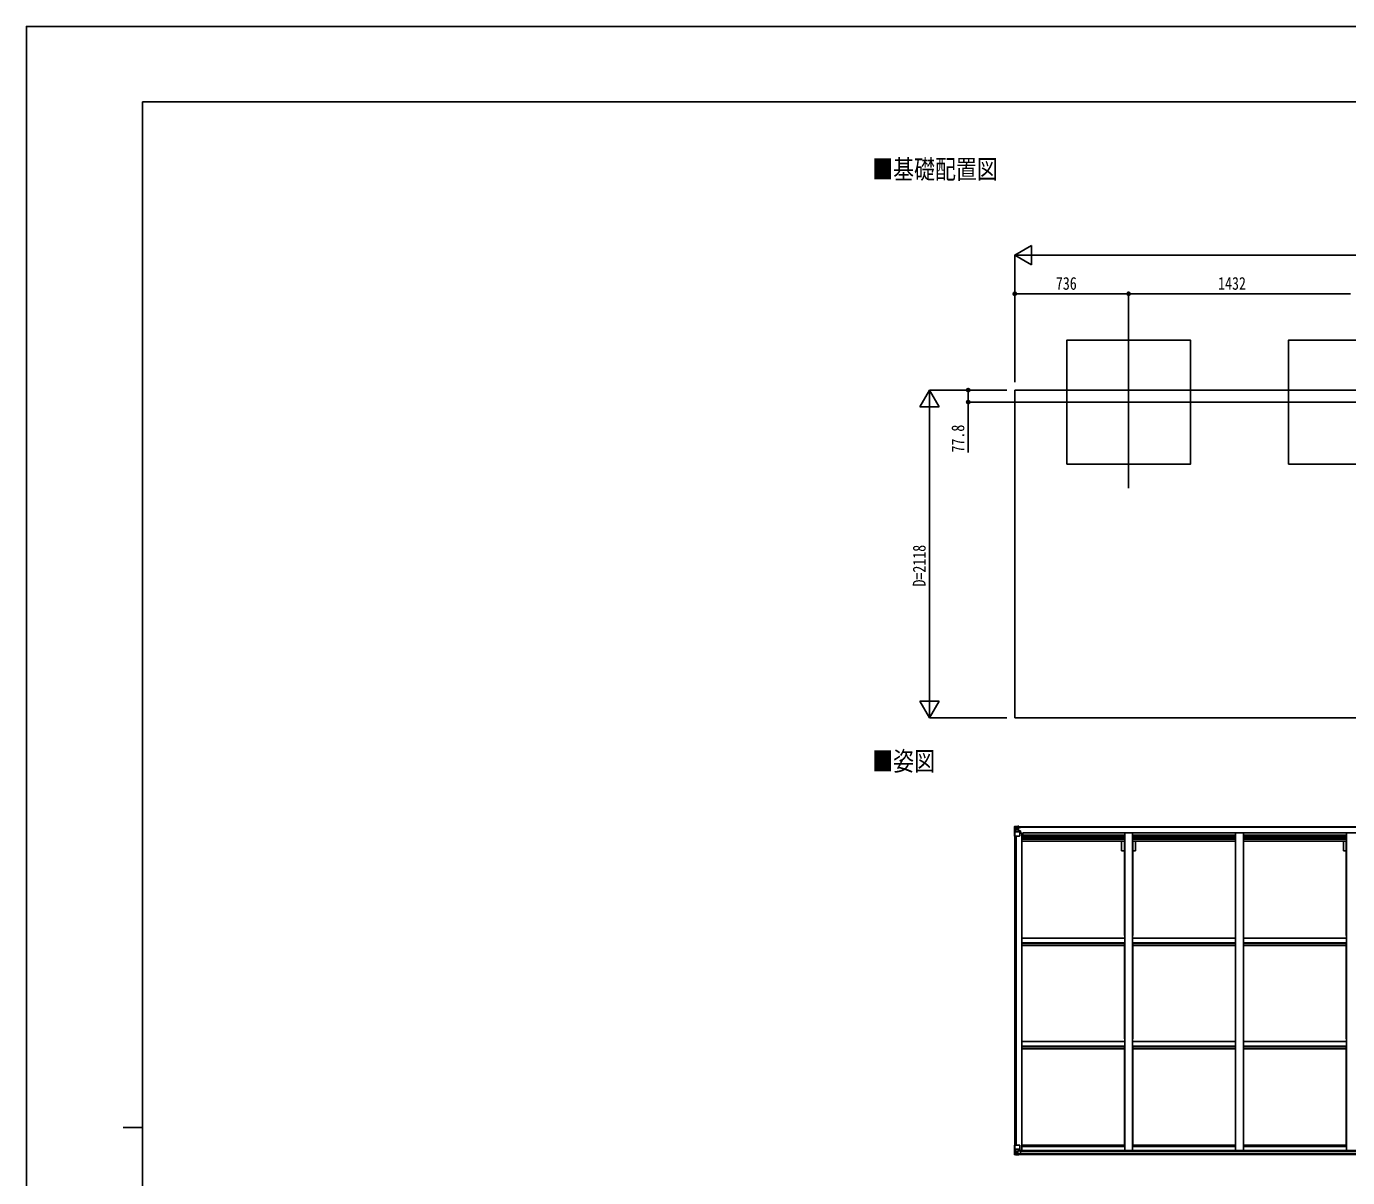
# Model space of a CAD drawing. Units: millimetres, scale not verified. Extents: x -10512 to 10512, y -7425 to 7425.
# Drawn here: x -10512 to -1978, y -11 to 7425 of the extents above; entities that cross this region are included whole.
import ezdxf
from ezdxf.enums import TextEntityAlignment as Align

# ---------------------------------------------------------------- set-up
doc = ezdxf.new("R2010")
doc.units = ezdxf.units.MM
doc.header["$LTSCALE"] = 30
for name, color, linetype in [('0-2_USER1', 3, 'Continuous'), ('0-3_YKK_12', 2, 'Continuous'), ('0-4_YKK_13', 4, 'Continuous'), ('0-5_YKK_A1', 4, 'Continuous'), ('0-6_YKK_D', 6, 'Continuous'), ('0-7_YKK_ZWAK', 7, 'Continuous')]:
    doc.layers.add(name, color=color, linetype=linetype)
doc.styles.add('ＭＳ ゴシック', font='')
doc.styles.get('ＭＳ ゴシック').set_extended_font_data('MS Gothic')

msp = doc.modelspace()

# ---------------------------------------------------------------- linework, layer by layer
at = {"layer": '0-3_YKK_12'}
for p, q in [((-3392.45, 5438.46), (-3392.45, 4443.29)), ((-3837.89, 4998.37), (3715.69, 4998.37))]:
    msp.add_line(p, q, dxfattribs=at)
at = {"layer": '0-4_YKK_13'}
for p, q in [((-4130.45, 2255.78), (-4130.45, 2255.74)), ((-4129.51, 2256.78), (-4129.51, 2256.78)), ((-4129.51, 2256.74), (-4129.51, 2256.77)), ((-4120.54, 2257.16), (-4128.47, 2256.69)), ((-4127.61, 2255.72), (-4127.61, 2255.65)), ((-4127.61, 2195.07), (-4127.61, 2255.65)), ((-4127.06, 2221.95), (-4122.92, 2234.04)), ((-4127.06, 2221.95), (-4120.45, 2221.74)), ((-4123.64, 2252.28), (-4126.37, 2255.95)), ((-4122.78, 2248.77), (-4120.45, 2248.83)), ((-4122.78, 2235.3), (-4122.78, 2248.77)), ((-4120.45, 2235.27), (-4122.78, 2235.3)), ((-4108.45, 2257.95), (-4120.45, 2257.17)), ((-4120.45, 2248.83), (-4108.45, 2248.83)), ((-4120.45, 2235.27), (-4108.45, 2235.27)), ((-4120.45, 2235.27), (-4120.45, 2235.27)), ((-4120.45, 2221.74), (-4096.45, 2221.74)), ((-4114.97, 2241.63), (-4114.97, 2240.67)), ((-4109.45, 2248.83), (-4108.45, 2248.83)), ((-4101.95, 2258.47), (-4108.45, 2258.07)), ((-4108.45, 2231.97), (-4108.45, 2258.07)), ((-4108.45, 2257.18), (-4101.95, 2257.58)), ((-4106.95, 2252.36), (-4108.45, 2252.36)), ((-4106.95, 2248.83), (-4108.45, 2248.83)), ((-4106.95, 2235.27), (-4108.45, 2235.27)), ((-4107.62, 2231.71), (-4097.28, 2230.06)), ((-4107.62, 2231.08), (-4107.62, 2231.71)), ((-4097.28, 2229.43), (-4107.62, 2231.08)), ((-4101.95, 2256.66), (-4106.95, 2256.57)), ((-4106.45, 2252), (-4106.95, 2252)), ((-4102.95, 2247.07), (-4106.95, 2247.07)), ((-4102.95, 2238.87), (-4106.95, 2238.87)), ((-4106.84, 2250.7), (-4102.95, 2250.7)), ((-4106.46, 2250.91), (-4106.46, 2251.07)), ((-4106.46, 2251.07), (-4106.45, 2251.07)), ((-4106.45, 2253.03), (-4106.45, 2251.07)), ((-4098.45, 2253.03), (-4106.45, 2253.03)), ((-4098.45, 2253), (-4106.45, 2253)), ((-4096.45, 2251.16), (-4106.45, 2251.07)), ((-4102.95, 2230.97), (-4102.95, 2250.93)), ((-4101.95, 2257.58), (-4101.95, 2258.47)), ((-4101.95, 2257.07), (-4101.95, 2257.58)), ((-4101.95, 2257.07), (-4101.95, 2256.66)), ((-4101.95, 2256.66), (-4101.95, 2255.84)), ((-4097.28, 2230.06), (-4097.28, 2229.43)), ((-4097, 2229.98), (-4092.95, 2229.95)), ((-4096.95, 2256.27), (-4096.95, 2255.84)), ((-4096.65, 2256.27), (-4096.95, 2256.27)), ((-4096.65, 2256.27), (-4094.96, 2255.84)), ((-4096.45, 2252.77), (-4091.45, 2252.77)), ((-4096.45, 2251.16), (-4096.45, 2252.77)), ((-4096.45, 2196.07), (-4096.45, 2229.17)), ((-4091.95, 2229.94), (-4092.95, 2229.95)), ((-4092.95, 2228.21), (-4091.95, 2228.22)), ((-4091.95, 2213.72), (-4091.95, 2229.94)), ((-4091.45, 2253.69), (-4091.45, 2252.77)), ((-4091.45, 2252.77), (-4090.45, 2252.77)), ((-4090.45, 2252.77), (-4090.45, 2253.69)), ((-4090.45, 2252.77), (-4090.45, 2251.2)), ((-4090.45, 2251.09), (-4090.45, 2251.2)), ((-4127.61, 2195.07), (-4097.45, 2195.07)), ((-4091.95, 2218.07), (-4096.45, 2218.07)), ((-4130.45, 199.09), (-4097.45, 199.09)), ((-4130.45, 138.38), (-4130.45, 199.09)), ((-4127.61, 199.09), (-4127.61, 138.51)), ((-4127.06, 172.21), (-4120.45, 172.42)), ((-4127.06, 172.21), (-4122.92, 160.12)), ((-4120.45, 172.42), (-4096.45, 172.42)), ((-4096.45, 198.09), (-4096.45, 164.99)), ((-4129.51, 137.42), (-4129.51, 137.38)), ((-4120.54, 136.99), (-4128.46, 137.47)), ((-4127.61, 138.44), (-4127.61, 138.51)), ((-4123.64, 141.88), (-4126.37, 138.21)), ((-4120.45, 158.89), (-4122.78, 158.86)), ((-4122.78, 158.86), (-4122.78, 145.39)), ((-4122.78, 145.39), (-4120.45, 145.33)), ((-4120.45, 158.89), (-4120.45, 158.89)), ((-4108.45, 158.89), (-4120.45, 158.89)), ((-4120.45, 145.33), (-4108.45, 145.33)), ((-4108.45, 136.21), (-4120.45, 136.99)), ((-4115.93, 152.53), (-4115.93, 153.49)), ((-4108.45, 162.88), (-4101.95, 162.88)), ((-4108.45, 162.88), (-4108.45, 136.09)), ((-4097.28, 164.73), (-4107.62, 163.08)), ((-4107.62, 163.08), (-4107.62, 162.88)), ((-4104.93, 162.88), (-4097.28, 164.1)), ((-4101.95, 162.88), (-4092.95, 162.84)), ((-4101.95, 135.69), (-4101.95, 141.64)), ((-4092.95, 141.07), (-4101.95, 141.01)), ((-4097.28, 164.1), (-4097.28, 164.73)), ((-4091.95, 161.93), (-4091.95, 141.78))]:
    msp.add_line(p, q, dxfattribs=at)
for points in [[(-4130.45, 2255.74), (-4130.45, 2195.07), (-4127.61, 2195.07)], [(-4129.51, 2256.78), (-4120.45, 2257.33), (-4108.45, 2258.07)], [(-4116.89, 2242.59), (-4117.85, 2242.59), (-4117.85, 2243.55), (-4116.89, 2243.55)], [(-4115.93, 2244.51), (-4115.93, 2245.47), (-4114.97, 2245.47), (-4114.97, 2244.51)], [(-4114.97, 2240.67), (-4115.93, 2240.67), (-4115.93, 2241.63)], [(-4114.01, 2243.55), (-4113.05, 2243.55), (-4113.05, 2242.59), (-4114.01, 2242.59)], [(-4101.95, 2257.07), (-4106.95, 2257.07), (-4106.95, 2231.6)], [(-4091.45, 2251.04), (-4106.45, 2250.91), (-4106.46, 2250.91)], [(-4106.45, 2252), (-4098.45, 2252), (-4098.45, 2253.69)], [(-4096.45, 2251.16), (-4096.45, 2251.15), (-4090.45, 2251.2)], [(-4092.95, 2229.95), (-4092.95, 2228.21), (-4096.45, 2228.19)], [(-4129.51, 137.38), (-4120.45, 136.83), (-4101.95, 135.69)], [(-4116.89, 150.61), (-4117.85, 150.61), (-4117.85, 151.57), (-4116.89, 151.57)], [(-4115.93, 153.49), (-4114.97, 153.49), (-4114.97, 152.53)], [(-4114.97, 149.65), (-4114.97, 148.69), (-4115.93, 148.69), (-4115.93, 149.65)], [(-4114.01, 151.57), (-4113.05, 151.57), (-4113.05, 150.61), (-4114.01, 150.61)], [(-4091.95, 141.78), (-4091.96, 141.67), (-4101.95, 141.64)]]:
    msp.add_lwpolyline(points, dxfattribs=at)
for centre in [(-4115.45, 2243.07), (-4115.45, 151.09)]:
    msp.add_circle(centre, 5.3, dxfattribs=at)
for centre, radius, start, end in [((-4129.45, 2255.78), 0.999, 93.4424, 179.95083), ((-4129.45, 2255.78), 1, 93.50017, 180.00079), ((-4129.45, 2255.74), 0.999, 93.4424, 179.95083), ((-4128.3, 2269.39), 12.7, 269.24466, 275.10311), ((-4126.32, 2255.78), 1.28, 131.17831, 182.45895), ((-4116.89, 2244.51), 0.96, 270, 0), ((-4116.89, 2241.63), 0.96, 0, 90), ((-4114.01, 2244.51), 0.96, 180, 270), ((-4114.01, 2241.63), 0.96, 90, 180), ((-4107.52, 2232.64), 0.937, 182.32209, 263.26766), ((-4107.52, 2232.01), 0.937, 182.32209, 263.26766), ((-4106.45, 2253.53), 0.5, 179.99802, 269.99691), ((-4106.45, 2253.5), 0.5, 180.00109, 270.00109), ((-4106.45, 2250.57), 0.5, 90.52895, 180.04464), ((-4106.44, 2250.4), 0.513, 91.88028, 181.04707), ((-4097.39, 2229.13), 0.937, 2.32209, 83.26766), ((-4097.39, 2228.49), 0.937, 2.32209, 83.26766), ((-4091.31, 2258.73), 7.69, 268.96999, 276.43426), ((-4097.45, 2196.07), 1, 270, 0), ((-4097.45, 198.09), 1, 0, 90), ((-4129.45, 138.42), 0.999, 180.04917, 266.5576), ((-4129.45, 138.38), 0.999, 180.04917, 266.5576), ((-4129.45, 138.38), 1, 179.99921, 266.49983), ((-4128.3, 124.77), 12.7, 84.89689, 90.75534), ((-4126.32, 138.38), 1.28, 177.54105, 228.82169), ((-4116.89, 152.53), 0.96, 270, 0), ((-4116.89, 149.65), 0.96, 0, 90), ((-4114.01, 152.53), 0.96, 180, 270), ((-4114.01, 149.65), 0.96, 90, 180), ((-4107.51, 162.15), 0.937, 96.73234, 129.06602), ((-4097.39, 165.67), 0.937, 276.73234, 357.67791), ((-4097.39, 165.03), 0.937, 276.73234, 357.67791)]:
    msp.add_arc(centre, radius, start, end, dxfattribs=at)
for centre, major_axis, ratio, start_param, end_param in [((-3928.51, 2269.09), (201, 12.36), 0.060933, 3.1373463, 3.1378449), ((-4127.51, 2256.86), (2, 0.12), 0.060933, 3.1378449, 4.2119296), ((-4126.34, 2224.3), (0.85, 2.32), 0.403757, 2.3087461, 3.2744049), ((-4127.32, 2253.76), (-0.02, 3), 0.466854, 5.5234897, 6.1575023), ((-4125.65, 2248.69), (0.03, 5), 0.573921, 4.7320603, 5.5159136), ((-4124.19, 2235.32), (0, 3), 0.468246, 4.2703918, 4.7058971), ((-4202.2, 2248.83), (81.75, 0), 0.061163, 0, 0.0007725), ((-4126.34, 169.86), (0.85, -2.32), 0.403757, 3.0087805, 3.9744392), ((-4127.51, 137.3), (2, -0.12), 0.060933, 2.0712557, 3.1453404), ((-3928.51, 125.07), (201, -12.36), 0.060933, 3.1453404, 3.145839), ((-4127.32, 140.4), (-0.02, -3), 0.466854, 0.125683, 0.7596956), ((-4125.65, 145.47), (0.03, -5), 0.573921, 0.7672717, 1.551125), ((-4124.19, 158.84), (0, -3), 0.468246, 1.5772882, 2.0127935), ((-4202.2, 145.33), (81.75, 0), 0.061163, 6.2824128, 6.2831853), ((-4092.95, 161.94), (1, -0.021), 0.906239, 0.0187047, 1.589501), ((-4092.95, 141.77), (1, 0.012), 0.707053, 4.7036637, 6.124411)]:
    msp.add_ellipse(centre, major_axis=major_axis, ratio=ratio, start_param=start_param, end_param=end_param, dxfattribs=at)
at = {"layer": '0-5_YKK_A1'}
for p, q in [((-4128.45, 5076.17), (4503.55, 5076.17)), ((-4128.45, 5076.17), (-4128.45, 2958.17)), ((4503.55, 2958.17), (-4128.45, 2958.17)), ((-4106.95, 2255.84), (-1251.7, 2255.84)), ((-4106.95, 2253.69), (-1251.7, 2253.69)), ((-4128.45, 2195.07), (-4128.45, 199.09)), ((-4118.75, 2195.07), (-4118.75, 199.09)), ((-4096.45, 2213.72), (-4083.45, 2213.72)), ((-4083.45, 2213.72), (-4083.45, 163.07)), ((-4083.45, 2200.04), (-3417.45, 2200.04)), ((-4083.45, 2191.64), (-3417.45, 2191.64)), ((-4083.45, 2183.44), (-3417.45, 2183.44)), ((-4083.45, 2179.52), (-3417.45, 2179.52)), ((-4083.45, 2174.44), (-3417.45, 2174.44)), ((-4083.45, 2161.43), (-3417.45, 2161.43)), ((-4075.95, 2200.04), (-4075.95, 2215.55)), ((-4075.95, 2215.55), (-1276.95, 2215.55)), ((-3437.65, 2099.84), (-3437.65, 2156.11)), ((-3419.95, 1553.55), (-3419.95, 2156.11)), ((-3417.45, 2215.54), (-3417.45, 163.07)), ((-3367.45, 2215.54), (-3367.45, 163.07)), ((-3367.45, 2200.04), (-2701.45, 2200.04)), ((-3367.45, 2191.64), (-2701.45, 2191.64)), ((-3367.45, 2183.44), (-2701.45, 2183.44)), ((-3367.45, 2179.52), (-2701.45, 2179.52)), ((-3367.45, 2174.44), (-2701.45, 2174.44)), ((-3367.45, 2161.43), (-2701.45, 2161.43)), ((-3364.95, 1553.55), (-3364.95, 2156.11)), ((-3347.25, 2099.84), (-3347.25, 2156.11)), ((-2701.45, 2215.54), (-2701.45, 163.07)), ((-2651.45, 2215.54), (-2651.45, 163.07)), ((-2651.45, 2200.04), (-1985.45, 2200.04)), ((-2651.45, 2191.64), (-1985.45, 2191.64)), ((-2651.45, 2183.44), (-1985.45, 2183.44)), ((-2651.45, 2179.52), (-1985.45, 2179.52)), ((-2651.45, 2174.44), (-1985.45, 2174.44)), ((-2651.45, 2161.43), (-1985.45, 2161.43)), ((-2005.65, 2099.84), (-2005.65, 2156.11)), ((-1987.95, 1553.55), (-1987.95, 2156.11)), ((-1985.45, 2215.54), (-1985.45, 163.07)), ((-3419.95, 2099.84), (-3437.65, 2099.84)), ((-3347.25, 2099.84), (-3364.95, 2099.84)), ((-1987.95, 2099.84), (-2005.65, 2099.84)), ((-4083.42, 1534.78), (-3417.45, 1534.78)), ((-4083.42, 1505.04), (-3417.45, 1505.04)), ((-4083.42, 1500.49), (-3417.45, 1500.49)), ((-4083.42, 1487.48), (-3417.45, 1487.48)), ((-3419.95, 886.09), (-3419.95, 1501.92)), ((-3367.42, 1534.78), (-2701.45, 1534.78)), ((-3367.42, 1505.04), (-2701.45, 1505.04)), ((-3367.42, 1500.49), (-2701.45, 1500.49)), ((-3367.42, 1487.48), (-2701.45, 1487.48)), ((-3364.95, 886.09), (-3364.95, 1501.92)), ((-2651.42, 1534.78), (-1985.45, 1534.78)), ((-2651.42, 1505.04), (-1985.45, 1505.04)), ((-2651.42, 1500.49), (-1985.45, 1500.49)), ((-2651.42, 1487.48), (-1985.45, 1487.48)), ((-1987.95, 886.09), (-1987.95, 1501.92)), ((-4083.42, 867.78), (-3417.45, 867.78)), ((-3367.42, 867.78), (-2701.45, 867.78)), ((-2651.42, 867.78), (-1985.45, 867.78)), ((-4083.42, 838.05), (-3417.45, 838.05)), ((-4083.42, 833.5), (-3417.45, 833.5)), ((-4083.42, 820.49), (-3417.45, 820.49)), ((-3419.95, 199.24), (-3419.95, 838.9)), ((-3367.42, 838.05), (-2701.45, 838.05)), ((-3367.42, 833.5), (-2701.45, 833.5)), ((-3367.42, 820.49), (-2701.45, 820.49)), ((-3364.95, 199.24), (-3364.95, 838.9)), ((-2651.42, 838.05), (-1985.45, 838.05)), ((-2651.42, 833.5), (-1985.45, 833.5)), ((-2651.42, 820.49), (-1985.45, 820.49)), ((-1987.95, 199.24), (-1987.95, 838.9)), ((-4083.45, 199.24), (-3417.45, 199.24)), ((-4083.45, 190.89), (-3417.45, 190.89)), ((-3367.45, 199.24), (-2701.45, 199.24)), ((-3367.45, 190.89), (-2701.45, 190.89)), ((-2651.45, 199.24), (-1985.45, 199.24)), ((-2651.45, 190.89), (-1985.45, 190.89)), ((-4103.72, 163.07), (-1260.95, 163.07)), ((-4101.95, 137.29), (-1250.95, 137.29)), ((-4091.95, 160.81), (-1260.95, 160.81)), ((-4091.95, 145.19), (-1260.95, 145.19))]:
    msp.add_line(p, q, dxfattribs=at)
for points in [[(-3792.45, 4598.37), (-2992.45, 4598.37), (-2992.45, 5398.37), (-3792.45, 5398.37)], [(-2360.45, 4598.37), (-1560.45, 4598.37), (-1560.45, 5398.37), (-2360.45, 5398.37)]]:
    msp.add_lwpolyline(points, close=True, dxfattribs=at)
at = {"layer": '0-6_YKK_D'}
for p, q in [((-4128.45, 5948.37), (-4020.2, 6010.87)), ((-4020.2, 5885.87), (-4020.2, 6010.87)), ((-4128.45, 5126.17), (-4128.45, 5949.37)), ((-4128.45, 5948.37), (-4020.2, 5885.87)), ((-4128.45, 5948.37), (-3911.94, 5948.37)), ((-4003.45, 5948.37), (4378.55, 5948.37)), ((-4128.45, 5126.17), (-4128.45, 5699.37)), ((-3392.45, 5698.37), (-4128.45, 5698.37)), ((-3392.45, 5438.46), (-3392.45, 5699.37)), ((-3392.45, 5438.46), (-3392.45, 5699.37)), ((-3392.45, 5698.37), (-1960.45, 5698.37)), ((-4678.45, 5076.17), (-4740.95, 4967.92)), ((-4178.45, 5076.17), (-4679.45, 5076.17)), ((-4678.45, 5076.17), (-4615.95, 4967.92)), ((-4678.45, 5076.17), (-4678.45, 4859.67)), ((-4178.45, 5076.17), (-4429.45, 5076.17)), ((-4740.95, 4967.92), (-4615.95, 4967.92)), ((-4678.45, 3083.17), (-4678.45, 4951.17)), ((-3837.89, 4998.37), (-4429.45, 4998.37)), ((-4678.45, 2958.17), (-4678.45, 3174.68)), ((-4678.45, 2958.17), (-4740.95, 3066.43)), ((-4615.95, 3066.43), (-4740.95, 3066.43)), ((-4678.45, 2958.17), (-4615.95, 3066.43)), ((-4178.45, 2958.17), (-4679.45, 2958.17))]:
    msp.add_line(p, q, dxfattribs=at)
msp.add_lwpolyline([(-4428.45, 5076.17), (-4428.45, 4998.37), (-4428.45, 4671.87)], dxfattribs=at)
for centre in [(-4128.45, 5698.37), (-3392.45, 5698.37), (-3392.45, 5698.37), (-4428.45, 5076.17), (-4428.45, 4998.37)]:
    msp.add_circle(centre, 10.62, dxfattribs=at)
at = {"layer": '0-7_YKK_ZWAK'}
for p, q in [((9737.55, 6937.5), (-9762.45, 6937.5)), ((-9762.45, -6312.5), (-9762.45, 6937.5)), ((-9887.45, 312.5), (-9762.45, 312.5))]:
    msp.add_line(p, q, dxfattribs=at)
msp.add_lwpolyline([(-10512.5, -7425), (10512.5, -7425), (10512.5, 7425), (-10512.5, 7425)], close=True, dxfattribs=at)

# ---------------------------------------------------------------- texts
at = {"layer": '0-2_USER1', "style": 'ＭＳ ゴシック', "width": 0.8}
for s, p in [('■基礎配置図', (-5048.59, 6403.6)), ('■姿図', (-5048.59, 2580.11))]:
    msp.add_text(s, height=123.8, dxfattribs=at).set_placement(p, align=Align.BOTTOM_LEFT)
at = {"layer": '0-6_YKK_D', "style": 'ＭＳ ゴシック', "width": 0.8}
for s, p in [('736', (-3862.45, 5699.37)), ('1432', (-2814.45, 5699.37))]:
    msp.add_text(s, height=82.48, dxfattribs=at).set_placement(p, align=Align.BOTTOM_LEFT)
for s, p in [('77.8', (-4429.45, 4672.87)), ('D=2118', (-4679.45, 3807.17))]:
    msp.add_text(s, height=82.48, rotation=90, dxfattribs=at).set_placement(p, align=Align.BOTTOM_LEFT)

doc.saveas('drawing.dxf')
